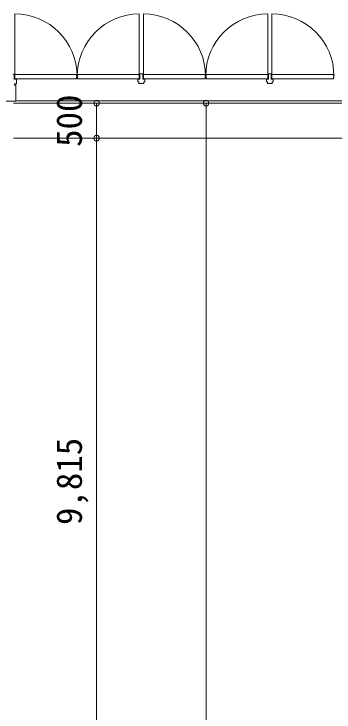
# Model space of a CAD drawing. Units: millimetres, scale not verified. Extents: x -41541 to 40812, y -111456 to -40681.
# Drawn here: x -32811 to -28226, y -59909 to -49925 of the extents above; entities that cross this region are included whole.
import ezdxf
from ezdxf.enums import TextEntityAlignment as Align

# ---------------------------------------------------------------- set-up
doc = ezdxf.new("R2010")
doc.units = ezdxf.units.MM
doc.header["$LTSCALE"] = 200
doc.header["$PDMODE"] = 32
doc.header["$PDSIZE"] = 80
for name, color, linetype, lineweight in [('0-1_躯体', 7, 'Continuous', 9), ('0-2_建具', 7, 'Continuous', 9), ('0-6_寸法', 4, 'Continuous', 5)]:
    doc.layers.add(name, color=color, linetype=linetype, lineweight=lineweight)
doc.styles.add('ＭＳ ゴシック', font='')
doc.styles.get('ＭＳ ゴシック').set_extended_font_data('MS Gothic')

msp = doc.modelspace()

# ---------------------------------------------------------------- linework, layer by layer
at = {"layer": '0-1_躯体'}
for p, q in [((-32786.1, -51171.2), (-33116.1, -51171.2)), ((-32816.1, -51201.2), (-27346.1, -51201.2)), ((-32786.1, -51171.2), (-32786.1, -51166.2)), ((-27346.1, -51166.2), (-32786.1, -51166.2)), ((-3792.2, -51701.2), (-32816.1, -51701.2))]:
    msp.add_line(p, q, dxfattribs=at)
at = {"layer": '0-2_建具', "color": 4, "lineweight": 5}
for p, q in [((-32796.1, -49925.2), (-32796.1, -50851.2)), ((-31016.1, -49925.2), (-31016.1, -50851.2)), ((-30956.1, -49925.2), (-30956.1, -50851.2)), ((-29176.1, -49925.2), (-29176.1, -50851.2)), ((-29116.1, -49925.2), (-29116.1, -50851.2))]:
    msp.add_line(p, q, dxfattribs=at)
at = {"layer": '0-2_建具'}
for p, q in [((-32826.1, -50786.2), (-32803.6, -50786.2)), ((-32803.6, -50786.2), (-32806.1, -50791.2)), ((-32806.1, -50791.2), (-32806.1, -50856.2)), ((-31913.6, -50791.2), (-32796.1, -50791.2)), ((-31913.6, -50791.2), (-31913.6, -50813.7)), ((-31913.6, -50813.7), (-31907.6, -50813.7)), ((-31907.6, -50813.7), (-31907.6, -50828.7)), ((-31904.6, -50813.7), (-31904.6, -50828.7)), ((-31898.6, -50813.7), (-31904.6, -50813.7)), ((-31898.6, -50791.2), (-31898.6, -50813.7)), ((-31898.6, -50791.2), (-31016.1, -50791.2)), ((-30996.1, -50781.2), (-31011, -50781.2)), ((-31006.1, -50791.1), (-31011, -50781.2)), ((-31006.1, -50791.1), (-31006.1, -50856.2)), ((-31004.1, -50781.2), (-30961.2, -50781.2)), ((-30966.1, -50791.2), (-30961.2, -50781.2)), ((-30966.1, -50791.2), (-30966.1, -50856.2)), ((-30073.6, -50791.2), (-30956.1, -50791.2)), ((-30074, -50791.2), (-29176.1, -50791.2)), ((-30073.6, -50791.2), (-30073.6, -50813.7)), ((-30073.6, -50813.7), (-30067.6, -50813.7)), ((-30067.6, -50813.7), (-30067.6, -50828.7)), ((-30064.6, -50813.7), (-30064.6, -50828.7)), ((-30058.6, -50813.7), (-30064.6, -50813.7)), ((-30058.6, -50791.2), (-30058.6, -50813.7)), ((-29156.1, -50781.2), (-29171, -50781.2)), ((-29166.1, -50791.1), (-29171, -50781.2)), ((-29166.1, -50791.1), (-29166.1, -50856.2)), ((-29164.1, -50781.2), (-29121.2, -50781.2)), ((-29126.1, -50791.2), (-29121.2, -50781.2)), ((-29126.1, -50791.2), (-29126.1, -50856.2)), ((-28233.6, -50791.2), (-29116.1, -50791.2)), ((-28233.6, -50791.2), (-28233.6, -50813.7)), ((-28233.6, -50813.7), (-28227.6, -50813.7)), ((-28227.6, -50813.7), (-28227.6, -50828.7)), ((-32806.1, -50856.2), (-32776.1, -50856.2)), ((-32796.1, -50851.2), (-31913.6, -50851.2)), ((-32776.1, -50856.2), (-32776.1, -50926.2)), ((-31913.6, -50828.7), (-31907.6, -50828.7)), ((-31913.6, -50828.7), (-31913.6, -50851.2)), ((-31898.6, -50828.7), (-31904.6, -50828.7)), ((-31898.6, -50828.7), (-31898.6, -50851.2)), ((-31016.1, -50851.2), (-31898.6, -50851.2)), ((-31036.1, -50856.2), (-31006.1, -50856.2)), ((-31036.1, -50856.2), (-31036.1, -50896.2)), ((-31036.1, -50896.2), (-31021.1, -50896.2)), ((-31021.1, -50896.2), (-31021.1, -50921.2)), ((-30966.1, -50856.2), (-30936.1, -50856.2)), ((-30956.1, -50851.2), (-30073.6, -50851.2)), ((-30951.1, -50896.2), (-30951.1, -50921.2)), ((-30951.1, -50896.2), (-30936.1, -50896.2)), ((-30936.1, -50856.2), (-30936.1, -50896.2)), ((-30073.6, -50828.7), (-30067.6, -50828.7)), ((-30073.6, -50828.7), (-30073.6, -50851.2)), ((-30058.6, -50828.7), (-30064.6, -50828.7)), ((-30058.6, -50828.7), (-30058.6, -50851.2)), ((-29176.1, -50851.2), (-30058.6, -50851.2)), ((-29196.1, -50856.2), (-29166.1, -50856.2)), ((-29196.1, -50856.2), (-29196.1, -50896.2)), ((-29196.1, -50896.2), (-29181.1, -50896.2)), ((-29181.1, -50896.2), (-29181.1, -50921.2)), ((-29126.1, -50856.2), (-29096.1, -50856.2)), ((-29116.1, -50851.2), (-28233.6, -50851.2)), ((-29111.1, -50896.2), (-29111.1, -50921.2)), ((-29111.1, -50896.2), (-29096.1, -50896.2)), ((-29096.1, -50856.2), (-29096.1, -50896.2)), ((-28233.6, -50828.7), (-28227.6, -50828.7)), ((-28233.6, -50828.7), (-28233.6, -50851.2)), ((-32801.1, -50926.2), (-32801.1, -50941.2)), ((-32801.1, -50926.2), (-32776.1, -50926.2)), ((-31021.1, -50921.2), (-30951.1, -50921.2)), ((-29181.1, -50921.2), (-29111.1, -50921.2)), ((-32816.1, -51171.2), (-32786.1, -51171.2))]:
    msp.add_line(p, q, dxfattribs=at)
msp.add_lwpolyline([(-32801.1, -50941.2), (-32786.1, -50941.2), (-32786.1, -51171.2)], dxfattribs=at)
at = {"layer": '0-2_建具', "color": 4, "lineweight": 5}
for centre, start, end in [((-32796.1, -50813.7), 0, 90), ((-31016.1, -50813.7), 90, 180), ((-30956.1, -50813.7), 0, 90), ((-29176.1, -50813.7), 90, 180), ((-29116.1, -50813.7), 0, 90)]:
    msp.add_arc(centre, 888.5, start, end, dxfattribs=at)
at = {"layer": '0-6_寸法'}
for p, q in [((-31627.3, -51201.2), (-32154.6, -51201.2)), ((-30059.3, -51201.2), (-31628.1, -51201.2)), ((-31627.3, -51701.2), (-31627.3, -51201.2)), ((-30059.3, -51201.2), (-30059.3, -89831.2)), ((-31627.3, -51701.2), (-32154.6, -51701.2)), ((-31627.3, -61516.2), (-31627.3, -51701.2))]:
    msp.add_line(p, q, dxfattribs=at)
for p in [(-31627.3, -51201.2), (-30059.3, -51201.2), (-31627.3, -51701.2)]:
    msp.add_point(p, dxfattribs=at)

# ---------------------------------------------------------------- texts
at = {"layer": '0-6_寸法', "style": 'ＭＳ ゴシック'}
for s, p in [('500', (-31727.3, -51826.2)), ('9,815', (-31727.3, -57233.7))]:
    msp.add_text(s, height=366.6, rotation=90, dxfattribs=at).set_placement(p, align=Align.BOTTOM_LEFT)

doc.saveas('drawing.dxf')
